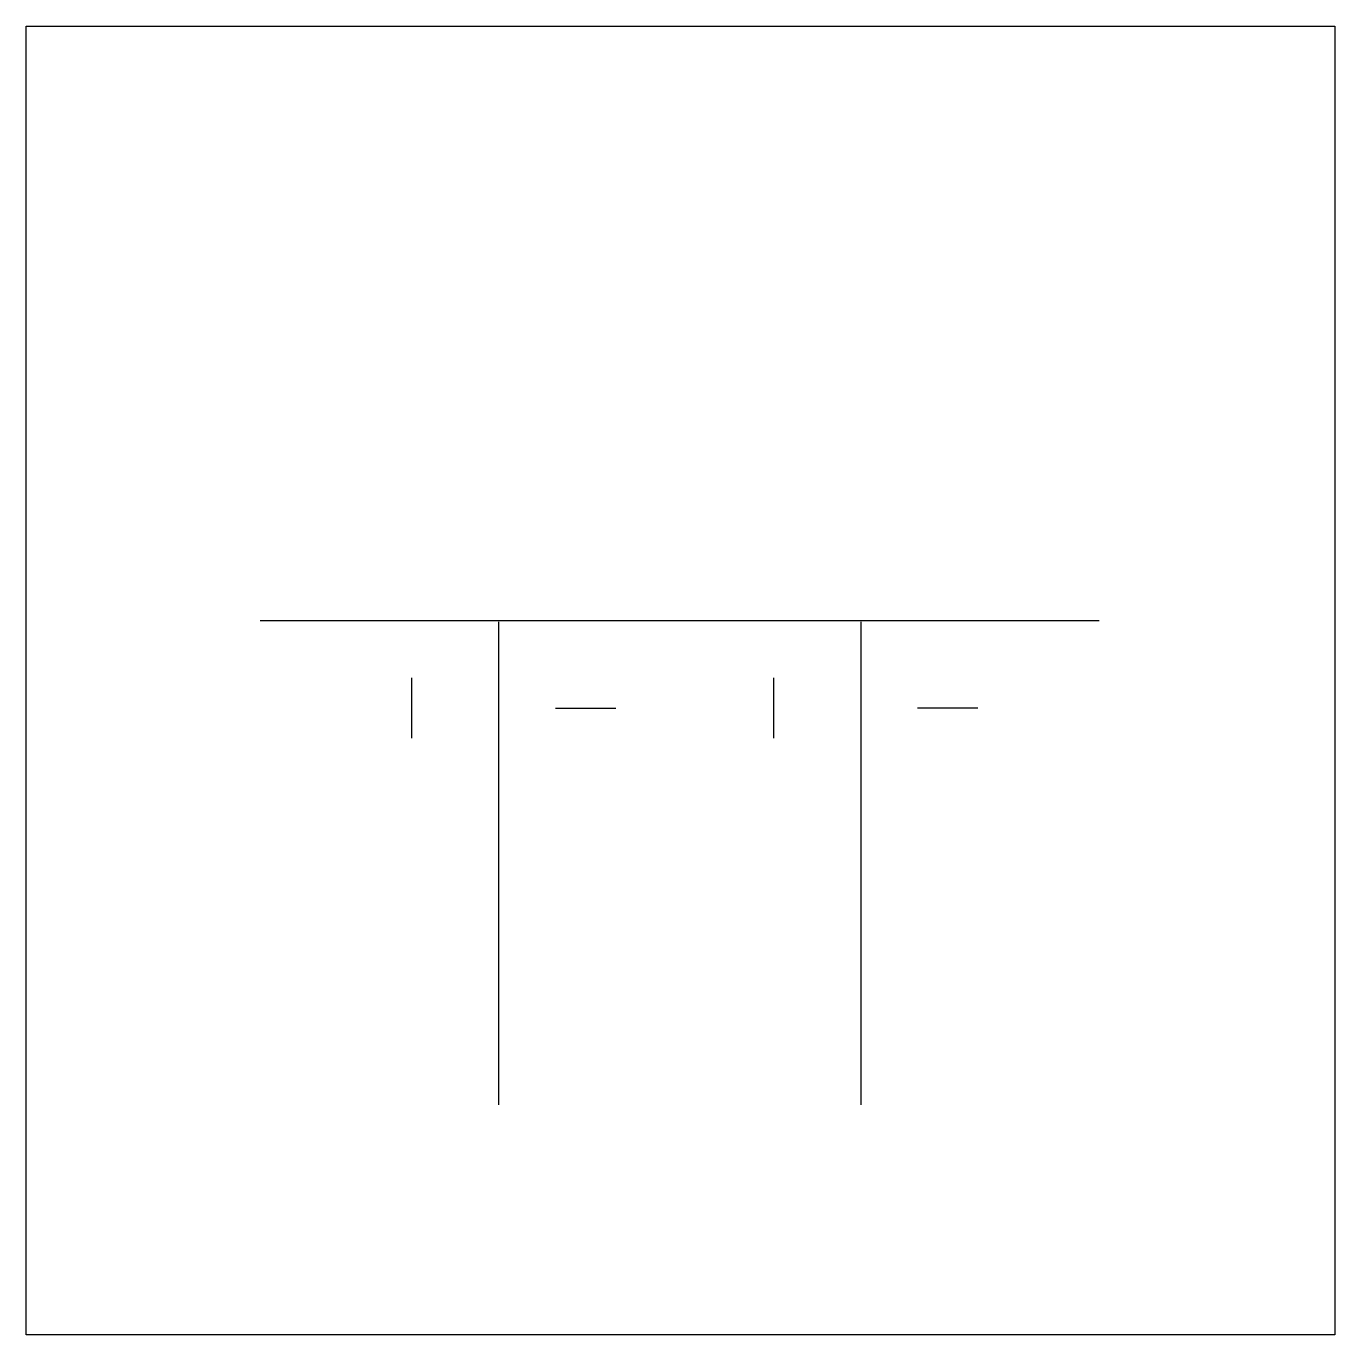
# Model space of a CAD drawing. Extents: x 33 to 647, y 33 to 647.
import ezdxf

# ---------------------------------------------------------------- set-up
doc = ezdxf.new("R2010")
doc.units = 0
doc.layers.add('Layer_1', color=7, linetype='CONTINUOUS')

msp = doc.modelspace()

# ---------------------------------------------------------------- linework, layer by layer
at = {"layer": 'Layer_1', "color": 2}
msp.add_lwpolyline([(32.84144, 647.473523), (647.47352, 647.473523), (647.47352, 32.841443), (32.84144, 32.841443), (32.84144, 647.473523)], close=True, dxfattribs=at)
for points in [[(536.813224, 368.127425), (142.665336, 368.127425)], [(254.697072, 367.726537), (254.697072, 140.869401)], [(424.78148, 367.726513), (424.78148, 140.869425)], [(213.82364, 341.378145), (213.82364, 313.031689)], [(383.858968, 341.378137), (383.858968, 313.031681)], [(281.446368, 327.204905), (309.792824, 327.204905)], [(451.530768, 327.329225), (479.877224, 327.329225)]]:
    msp.add_lwpolyline(points, dxfattribs=at)

doc.saveas('drawing.dxf')
